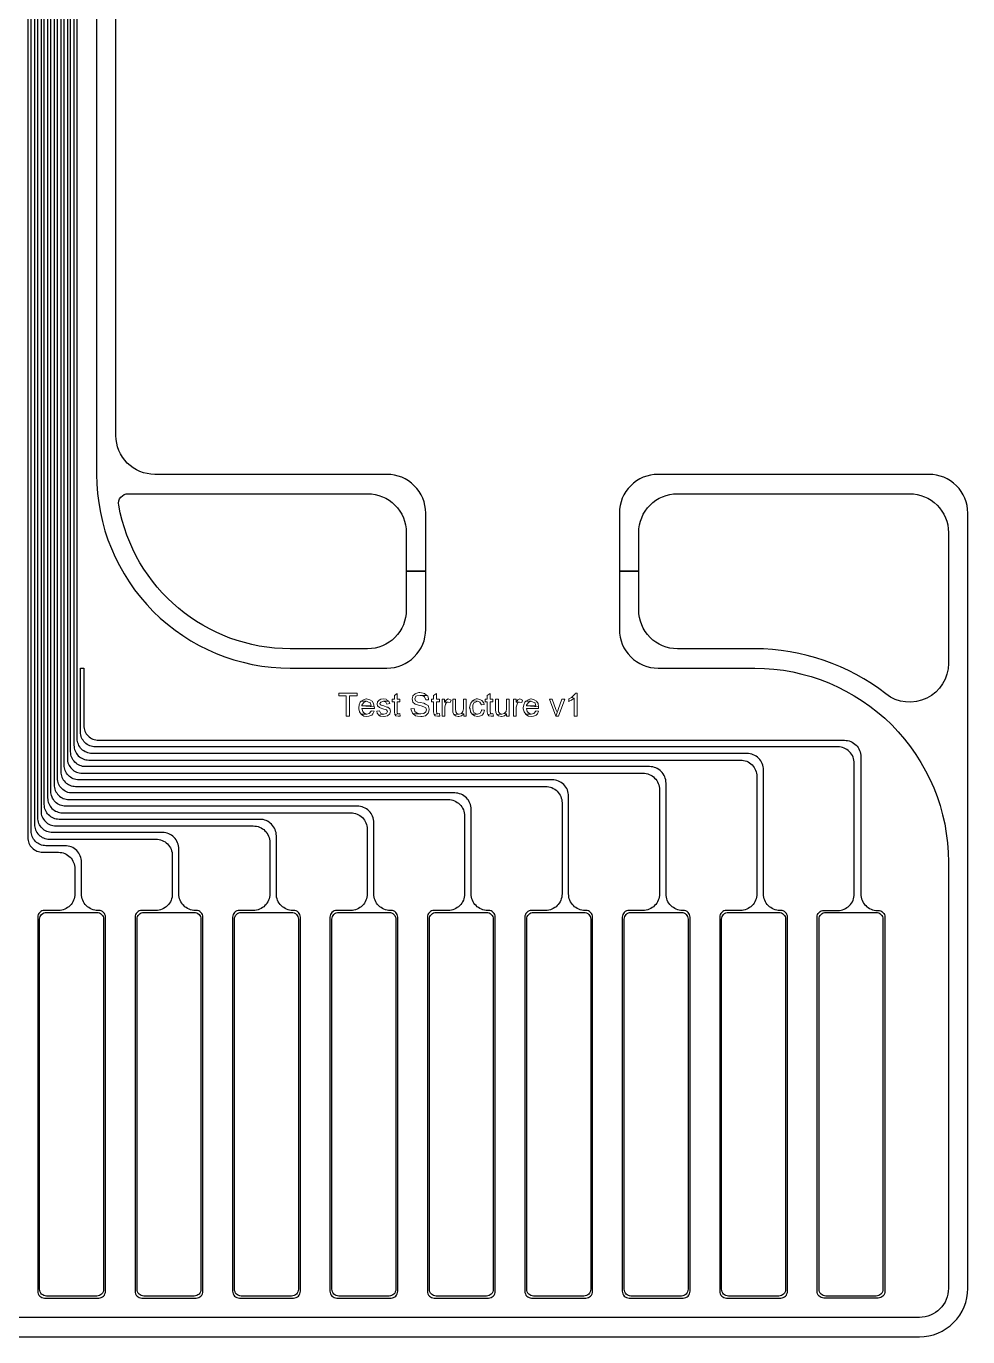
# Model space of a CAD drawing. Header units: millimetres. Extents: x 0 to 9.8, y 0 to 27.1.
# Drawn here: x 4.9 to 9.76, y 0 to 6.76 of the extents above; entities that cross this region are included whole.
import ezdxf

# ---------------------------------------------------------------- set-up
doc = ezdxf.new("R2010")
doc.units = ezdxf.units.MM
doc.header["$MEASUREMENT"] = 0
for name, color, linetype in [('Etch Layer 1', 10, 'Continuous'), ('Etch Layer 2', 112, 'Continuous'), ('Metal', 52, 'Continuous'), ('Metal Layer 1', 52, 'Continuous')]:
    doc.layers.add(name, color=color, linetype=linetype)

msp = doc.modelspace()

# ---------------------------------------------------------------- linework, layer by layer
at = {"layer": 'Etch Layer 1'}
for points in [[(5.259, 21.1887), (5.259, 4.45, 0.414214), (6.259, 3.45), (6.758, 3.45, 0.414214), (6.958, 3.65), (6.958, 3.95), (6.858, 3.95), (6.858, 3.75, -0.414214), (6.658, 3.55), (6.259, 3.55, -0.363159), (5.3731, 4.2912, -0.46718), (5.4223, 4.35), (6.658, 4.35, -0.414214), (6.858, 4.15), (6.858, 3.95), (6.958, 3.95), (6.958, 4.25, 0.414214), (6.758, 4.45), (5.559, 4.45, -0.414214), (5.359, 4.65), (5.359, 21.1887, 0.128513)], [(0.25, 0), (9.507, 0, 0.414214), (9.757, 0.25), (9.757, 2.45), (9.757, 4.25, 0.414214), (9.557, 4.45), (8.158, 4.45, 0.414214), (7.958, 4.25), (7.958, 3.95), (8.058, 3.95), (8.058, 4.15, -0.414214), (8.258, 4.35), (9.457, 4.35, -0.414214), (9.657, 4.15), (9.657, 3.4747, -0.624747), (9.3339, 3.317, 0.167252), (8.657, 3.55), (8.258, 3.55, -0.414214), (8.058, 3.75), (8.058, 3.95), (7.958, 3.95), (7.958, 3.65, 0.414214), (8.158, 3.45), (8.657, 3.45, -0.414214), (9.657, 2.45), (9.657, 0.25, -0.414214), (9.507, 0.1), (0.25, 0.1, -0.414214)]]:
    msp.add_lwpolyline(points, format="xyb", dxfattribs=at)
at = {"layer": 'Etch Layer 2'}
for points in [[(5.259, 21.1887), (5.259, 4.45, 0.414214), (6.259, 3.45), (6.758, 3.45, 0.414214), (6.958, 3.65), (6.958, 3.95), (6.858, 3.95), (6.858, 3.75, -0.414214), (6.658, 3.55), (6.259, 3.55, -0.363159), (5.3731, 4.2912, -0.46718), (5.4223, 4.35), (6.658, 4.35, -0.414214), (6.858, 4.15), (6.858, 3.95), (6.958, 3.95), (6.958, 4.25, 0.414214), (6.758, 4.45), (5.559, 4.45, -0.414214), (5.359, 4.65), (5.359, 21.1887, 0.128513)], [(0.25, 0), (9.507, 0, 0.414214), (9.757, 0.25), (9.757, 2.45), (9.757, 4.25, 0.414214), (9.557, 4.45), (8.158, 4.45, 0.414214), (7.958, 4.25), (7.958, 3.95), (8.058, 3.95), (8.058, 4.15, -0.414214), (8.258, 4.35), (9.457, 4.35, -0.414214), (9.657, 4.15), (9.657, 3.4747, -0.624747), (9.3339, 3.317, 0.167252), (8.657, 3.55), (8.258, 3.55, -0.414214), (8.058, 3.75), (8.058, 3.95), (7.958, 3.95), (7.958, 3.65, 0.414214), (8.158, 3.45), (8.657, 3.45, -0.414214), (9.657, 2.45), (9.657, 0.25, -0.414214), (9.507, 0.1), (0.25, 0.1, -0.414214)]]:
    msp.add_lwpolyline(points, format="xyb", dxfattribs=at)
for points in [[(5.26, 0.21), (5, 0.21, -0.414214), (4.965, 0.245), (4.965, 2.155, -0.414214), (5, 2.19), (5.26, 2.19, -0.414214), (5.295, 2.155), (5.295, 0.245, -0.414214)], [(5.763, 0.21), (5.503, 0.21, -0.414214), (5.468, 0.245), (5.468, 2.155, -0.414214), (5.503, 2.19), (5.763, 2.19, -0.414214), (5.798, 2.155), (5.798, 0.245, -0.414214)], [(6.266, 0.21), (6.006, 0.21, -0.414214), (5.971, 0.245), (5.971, 2.155, -0.414214), (6.006, 2.19), (6.266, 2.19, -0.414214), (6.301, 2.155), (6.301, 0.245, -0.414214)], [(6.509, 2.19), (6.769, 2.19, -0.414214), (6.804, 2.155), (6.804, 0.245, -0.414214), (6.769, 0.21), (6.509, 0.21, -0.414214), (6.474, 0.245), (6.474, 2.155, -0.414214)], [(7.272, 0.21), (7.012, 0.21, -0.414214), (6.977, 0.245), (6.977, 2.155, -0.414214), (7.012, 2.19), (7.272, 2.19, -0.414214), (7.307, 2.155), (7.307, 0.245, -0.414214)], [(7.775, 0.21), (7.515, 0.21, -0.414214), (7.48, 0.245), (7.48, 2.155, -0.414214), (7.515, 2.19), (7.775, 2.19, -0.414214), (7.81, 2.155), (7.81, 0.245, -0.414214)], [(8.018, 2.19), (8.278, 2.19, -0.414214), (8.313, 2.155), (8.313, 0.245, -0.414214), (8.278, 0.21), (8.018, 0.21, -0.414214), (7.983, 0.245), (7.983, 2.155, -0.414214)], [(8.521, 2.19), (8.781, 2.19, -0.414214), (8.816, 2.155), (8.816, 0.245, -0.414214), (8.781, 0.21), (8.521, 0.21, -0.414214), (8.486, 0.245), (8.486, 2.155, -0.414214)], [(9.024, 2.19), (9.284, 2.19, -0.414214), (9.319, 2.155), (9.319, 0.245, -0.414214), (9.284, 0.21), (9.024, 0.21, -0.414214), (8.989, 0.245), (8.989, 2.155, -0.414214)]]:
    msp.add_lwpolyline(points, format="xyb", close=True, dxfattribs=at)
at = {"layer": 'Metal', "lineweight": 0}
for points in [[(6.6044, 3.3216), (6.5093, 3.3216), (6.5093, 3.3075), (6.5478, 3.3075), (6.5478, 3.2023), (6.564, 3.2023), (6.564, 3.3075), (6.6044, 3.3075)], [(6.8108, 3.3196), (6.7966, 3.3095), (6.7966, 3.2893), (6.7845, 3.2893), (6.7845, 3.2771), (6.7966, 3.2771), (6.7966, 3.2286), (6.7966, 3.2245), (6.7986, 3.2104), (6.8189, 3.2144), (6.8148, 3.2164), (6.8108, 3.2185), (6.8108, 3.2265), (6.8108, 3.2771), (6.8249, 3.2771), (6.8249, 3.2893), (6.8108, 3.2893)], [(6.9281, 3.3237), (6.922, 3.3237), (6.9079, 3.3196), (6.9038, 3.3176), (6.8917, 3.3075), (6.8917, 3.3055), (6.8877, 3.2913), (6.8917, 3.2751), (6.8917, 3.2751), (6.9038, 3.265), (6.9099, 3.263), (6.9261, 3.2569), (6.9342, 3.2549), (6.9484, 3.2508), (6.9585, 3.2448), (6.9625, 3.2346), (6.9585, 3.2245), (6.9484, 3.2164), (6.9484, 3.2164), (6.9322, 3.2144), (6.8937, 3.2144), (6.9059, 3.2043), (6.916, 3.2023), (6.9322, 3.2002), (6.9403, 3.2002), (6.9564, 3.2043), (6.9605, 3.2083), (6.9706, 3.2185), (6.9726, 3.2205), (6.9767, 3.2367), (6.9767, 3.2387), (6.9726, 3.2528), (6.9706, 3.2569), (6.9564, 3.265), (6.9484, 3.269), (6.9301, 3.2731), (6.918, 3.2751), (6.9059, 3.2812), (6.9018, 3.2913), (6.9079, 3.3055), (6.9119, 3.3075), (6.9301, 3.3095), (6.9645, 3.3095), (6.9524, 3.3196), (6.9443, 3.3216)], [(7.0131, 3.3196), (6.9989, 3.3095), (6.9989, 3.2893), (6.9888, 3.2893), (6.9888, 3.2771), (6.9989, 3.2771), (6.9989, 3.2286), (6.9989, 3.2245), (7.001, 3.2104), (7.0212, 3.2144), (7.0171, 3.2164), (7.0151, 3.2185), (7.0131, 3.2265), (7.0131, 3.2771), (7.0293, 3.2771), (7.0293, 3.2893), (7.0131, 3.2893)], [(7.2903, 3.3196), (7.2761, 3.3095), (7.2761, 3.2893), (7.266, 3.2893), (7.266, 3.2771), (7.2761, 3.2771), (7.2761, 3.2286), (7.2761, 3.2245), (7.2781, 3.2104), (7.2984, 3.2144), (7.2943, 3.2164), (7.2923, 3.2185), (7.2903, 3.2265), (7.2903, 3.2771), (7.3044, 3.2771), (7.3044, 3.2893), (7.2903, 3.2893)], [(7.7394, 3.3216), (7.7313, 3.3216), (7.7293, 3.3176), (7.7171, 3.3055), (7.7111, 3.2994), (7.7252, 3.2953), (7.7252, 3.2023), (7.7394, 3.2023)], [(6.6246, 3.2791), (6.6206, 3.2751), (6.6145, 3.2609), (6.6125, 3.2448), (6.6125, 3.2407), (6.6166, 3.2245), (6.6246, 3.2124), (6.655, 3.2124), (6.6489, 3.2124), (6.6368, 3.2205), (6.6327, 3.2265), (6.6287, 3.2427), (6.6934, 3.2427), (6.6934, 3.2448), (6.6914, 3.2508), (6.6287, 3.2549), (6.6287, 3.2589), (6.6368, 3.2711), (6.6388, 3.2731), (6.653, 3.2791)], [(6.653, 3.2913), (6.6509, 3.2913), (6.6368, 3.2872), (6.6246, 3.2791), (6.653, 3.2791), (6.659, 3.2771), (6.6712, 3.2711), (6.6732, 3.269), (6.6772, 3.2549), (6.6287, 3.2549), (6.6914, 3.2508), (6.6894, 3.267), (6.6813, 3.2791), (6.6813, 3.2791), (6.6692, 3.2872)], [(6.7379, 3.2913), (6.7258, 3.2893), (6.7177, 3.2852), (6.7096, 3.2771), (6.7076, 3.265), (6.7096, 3.2549), (6.7197, 3.2468), (6.7238, 3.2448), (6.742, 3.2387), (6.7562, 3.2346), (6.7602, 3.2265), (6.7562, 3.2164), (6.7562, 3.2164), (6.742, 3.2124), (6.7157, 3.2083), (6.7238, 3.2023), (6.742, 3.2002), (6.744, 3.2002), (6.7602, 3.2043), (6.7602, 3.2043), (6.7723, 3.2144), (6.7764, 3.2286), (6.7723, 3.2407), (6.7622, 3.2488), (6.7582, 3.2488), (6.742, 3.2549), (6.7278, 3.2589), (6.7238, 3.263), (6.7218, 3.267), (6.7258, 3.2751), (6.74, 3.2791), (6.7683, 3.2791), (6.7562, 3.2872), (6.7541, 3.2893)], [(6.7683, 3.2791), (6.74, 3.2791), (6.7521, 3.2751), (6.7582, 3.265), (6.7723, 3.267)], [(6.9645, 3.3095), (6.9301, 3.3095), (6.9362, 3.3095), (6.9504, 3.3034), (6.9524, 3.3014), (6.9585, 3.2872), (6.9726, 3.2872), (6.9726, 3.2913), (6.9686, 3.3075)], [(7.0556, 3.2893), (7.0434, 3.2893), (7.0434, 3.2023), (7.0576, 3.2023), (7.0576, 3.2468), (7.0576, 3.2488), (7.0596, 3.265), (7.0657, 3.2731), (7.0738, 3.2751), (7.0556, 3.2751)], [(7.0738, 3.2913), (7.0657, 3.2872), (7.0556, 3.2751), (7.0738, 3.2751), (7.0839, 3.2731), (7.09, 3.2852), (7.09, 3.2852)], [(7.1122, 3.2893), (7.0981, 3.2893), (7.0981, 3.2346), (7.0981, 3.2225), (7.1041, 3.2104), (7.1304, 3.2124), (7.1183, 3.2164), (7.1142, 3.2245), (7.1122, 3.2407)], [(7.1669, 3.2893), (7.1527, 3.2893), (7.1527, 3.2427), (7.1527, 3.2407), (7.1507, 3.2265), (7.1426, 3.2164), (7.1547, 3.2144), (7.1547, 3.2023), (7.1669, 3.2023)], [(7.1992, 3.2812), (7.1911, 3.269), (7.1871, 3.2609), (7.1851, 3.2448), (7.1871, 3.2407), (7.1891, 3.2245), (7.1972, 3.2124), (7.2255, 3.2124), (7.2215, 3.2124), (7.2073, 3.2205), (7.2033, 3.2286), (7.2012, 3.2448), (7.2012, 3.2589), (7.2073, 3.2711), (7.2114, 3.2731), (7.2255, 3.2791)], [(7.2255, 3.2913), (7.2195, 3.2913), (7.2053, 3.2852), (7.1992, 3.2812), (7.2255, 3.2791), (7.2377, 3.2751), (7.2458, 3.2609), (7.2599, 3.263), (7.2579, 3.2711), (7.2478, 3.2832), (7.2417, 3.2872)], [(7.3348, 3.2893), (7.3186, 3.2893), (7.3186, 3.2346), (7.3206, 3.2225), (7.3247, 3.2104), (7.351, 3.2124), (7.3408, 3.2164), (7.3348, 3.2245), (7.3348, 3.2407)], [(7.3894, 3.2893), (7.3752, 3.2893), (7.3752, 3.2427), (7.3752, 3.2407), (7.3732, 3.2265), (7.3631, 3.2164), (7.3752, 3.2144), (7.3752, 3.2023), (7.3894, 3.2023)], [(7.4258, 3.2893), (7.4117, 3.2893), (7.4117, 3.2023), (7.4258, 3.2023), (7.4258, 3.2468), (7.4258, 3.2488), (7.4299, 3.265), (7.4339, 3.2731), (7.442, 3.2751), (7.4258, 3.2751)], [(7.444, 3.2913), (7.4339, 3.2872), (7.4258, 3.2751), (7.442, 3.2751), (7.4541, 3.2731), (7.4582, 3.2852), (7.4582, 3.2852)], [(7.4744, 3.2791), (7.4703, 3.2751), (7.4643, 3.2609), (7.4622, 3.2448), (7.4622, 3.2407), (7.4663, 3.2245), (7.4744, 3.2124), (7.5027, 3.2124), (7.4986, 3.2124), (7.4865, 3.2205), (7.4825, 3.2265), (7.4784, 3.2427), (7.5411, 3.2427), (7.5411, 3.2448), (7.5411, 3.2508), (7.4784, 3.2549), (7.4784, 3.2589), (7.4865, 3.2711), (7.4885, 3.2731), (7.5027, 3.2791)], [(7.5027, 3.2913), (7.5007, 3.2913), (7.4865, 3.2872), (7.4744, 3.2791), (7.5027, 3.2791), (7.5088, 3.2771), (7.5209, 3.2711), (7.5229, 3.269), (7.527, 3.2549), (7.4784, 3.2549), (7.5411, 3.2508), (7.5391, 3.267), (7.531, 3.2791), (7.531, 3.2791), (7.5189, 3.2872)], [(7.6119, 3.2893), (7.5978, 3.2893), (7.6302, 3.2023), (7.6362, 3.2205), (7.6362, 3.2225), (7.6302, 3.2367)], [(7.6767, 3.2893), (7.6605, 3.2893), (7.6423, 3.2367), (7.6423, 3.2346), (7.6362, 3.2205), (7.6302, 3.2023), (7.6443, 3.2023)], [(7.7111, 3.2994), (7.6969, 3.2913), (7.6969, 3.2771), (7.6969, 3.2791), (7.7111, 3.2852), (7.7131, 3.2872), (7.7252, 3.2953)], [(6.6772, 3.2306), (6.6772, 3.2286), (6.6671, 3.2164), (6.655, 3.2124), (6.6246, 3.2124), (6.6267, 3.2104), (6.6388, 3.2023), (6.655, 3.2002), (6.6651, 3.2023), (6.6793, 3.2083), (6.6853, 3.2144), (6.6914, 3.2286)], [(6.7197, 3.2306), (6.7056, 3.2286), (6.7076, 3.2185), (6.7157, 3.2083), (6.742, 3.2124), (6.74, 3.2124), (6.7258, 3.2164)], [(6.8249, 3.2164), (6.8189, 3.2144), (6.7986, 3.2104), (6.8047, 3.2043), (6.8168, 3.2023), (6.827, 3.2023)], [(6.8978, 3.2427), (6.8816, 3.2407), (6.8836, 3.2346), (6.8897, 3.2185), (6.8937, 3.2144), (6.9322, 3.2144), (6.9301, 3.2144), (6.914, 3.2185), (6.9018, 3.2265)], [(7.0293, 3.2164), (7.0212, 3.2144), (7.001, 3.2104), (7.007, 3.2043), (7.0192, 3.2023), (7.0313, 3.2023)], [(7.1426, 3.2164), (7.1304, 3.2124), (7.1041, 3.2104), (7.1122, 3.2043), (7.1264, 3.2002), (7.1284, 3.2002), (7.1426, 3.2043), (7.1547, 3.2144)], [(7.2458, 3.2346), (7.2458, 3.2306), (7.2397, 3.2185), (7.2397, 3.2185), (7.2255, 3.2124), (7.1972, 3.2124), (7.1972, 3.2124), (7.2093, 3.2043), (7.2255, 3.2002), (7.2356, 3.2023), (7.2498, 3.2083), (7.2559, 3.2164), (7.2619, 3.2326)], [(7.3044, 3.2164), (7.2984, 3.2144), (7.2781, 3.2104), (7.2842, 3.2043), (7.2963, 3.2023), (7.3085, 3.2023)], [(7.3631, 3.2164), (7.351, 3.2124), (7.3247, 3.2104), (7.3348, 3.2043), (7.3489, 3.2002), (7.351, 3.2002), (7.3651, 3.2043), (7.3752, 3.2144)], [(7.527, 3.2306), (7.527, 3.2286), (7.5169, 3.2164), (7.5027, 3.2124), (7.4744, 3.2124), (7.4744, 3.2104), (7.4885, 3.2023), (7.5027, 3.2002), (7.5148, 3.2023), (7.529, 3.2083), (7.5351, 3.2144), (7.5411, 3.2286)]]:
    msp.add_lwpolyline(points, close=True, dxfattribs=at)
at = {"layer": 'Metal Layer 1'}
for points in [[(4.904, 21.45), (4.904, 2.5765, 0.414214), (4.9805, 2.5), (5.062, 2.5, -0.414214), (5.147, 2.415), (5.147, 2.285, -0.414214), (5.062, 2.2), (4.99, 2.2, 0.414214), (4.955, 2.165), (4.955, 0.235, 0.414214), (4.99, 0.2), (5.27, 0.2, 0.414214), (5.305, 0.235), (5.305, 2.165, 0.414214), (5.27, 2.2), (5.266, 2.2, -0.414214), (5.181, 2.285), (5.181, 2.449, 0.414214), (5.096, 2.534), (4.9975, 2.534, -0.414214), (4.921, 2.6105), (4.921, 21.4523, 0.006756)], [(4.938, 21.45), (4.938, 2.6445, 0.414214), (5.0145, 2.568), (5.565, 2.568, -0.414214), (5.65, 2.483), (5.65, 2.285, -0.414214), (5.565, 2.2), (5.493, 2.2, 0.414214), (5.458, 2.165), (5.458, 0.235, 0.414214), (5.493, 0.2), (5.773, 0.2, 0.414214), (5.808, 0.235), (5.808, 2.165, 0.414214), (5.773, 2.2), (5.769, 2.2, -0.414214), (5.684, 2.285), (5.684, 2.517, 0.414214), (5.599, 2.602), (5.0315, 2.602, -0.414214), (4.955, 2.6785), (4.955, 21.4536, 0.008667)], [(4.972, 21.4543), (4.972, 2.7125, 0.414214), (5.0485, 2.636), (6.068, 2.636, -0.414214), (6.153, 2.551), (6.153, 2.285, -0.414214), (6.068, 2.2), (5.996, 2.2, 0.414214), (5.961, 2.165), (5.961, 0.235, 0.414214), (5.996, 0.2), (6.276, 0.2, 0.414214), (6.311, 0.235), (6.311, 2.165, 0.414214), (6.276, 2.2), (6.272, 2.2, -0.414214), (6.187, 2.285), (6.187, 2.585, 0.414214), (6.102, 2.67), (5.0655, 2.67, -0.414214), (4.989, 2.7465), (4.989, 21.455, 0.009724)], [(5.006, 21.4556), (5.006, 2.7805, 0.414214), (5.0825, 2.704), (6.571, 2.704, -0.414214), (6.656, 2.619), (6.656, 2.285, -0.414214), (6.571, 2.2), (6.499, 2.2, 0.414214), (6.464, 2.165), (6.464, 0.235, 0.414214), (6.499, 0.2), (6.779, 0.2, 0.414214), (6.814, 0.235), (6.814, 2.165, 0.414214), (6.779, 2.2), (6.775, 2.2, -0.414214), (6.69, 2.285), (6.69, 2.653, 0.414214), (6.605, 2.738), (5.0995, 2.738, -0.414214), (5.023, 2.8145), (5.023, 21.45, 0.003509)], [(5.04, 21.4499), (5.04, 2.8485, 0.414214), (5.1165, 2.772), (7.074, 2.772, -0.414214), (7.159, 2.687), (7.159, 2.285, -0.414214), (7.074, 2.2), (7.002, 2.2, 0.414214), (6.967, 2.165), (6.967, 0.235, 0.414214), (7.002, 0.2), (7.282, 0.2, 0.414214), (7.317, 0.235), (7.317, 2.165, 0.414214), (7.282, 2.2), (7.278, 2.2, -0.414214), (7.193, 2.285), (7.193, 2.721, 0.414214), (7.108, 2.806), (5.1335, 2.806, -0.414214), (5.057, 2.8825), (5.057, 21.45, 0.003623)], [(5.074, 21.45), (5.074, 2.9165, 0.414214), (5.1505, 2.84), (7.577, 2.84, -0.414214), (7.662, 2.755), (7.662, 2.285, -0.414214), (7.577, 2.2), (7.505, 2.2, 0.414214), (7.47, 2.165), (7.47, 0.235, 0.414214), (7.505, 0.2), (7.785, 0.2, 0.414214), (7.82, 0.235), (7.82, 2.165, 0.414214), (7.785, 2.2), (7.781, 2.2, -0.414214), (7.696, 2.285), (7.696, 2.789, 0.414214), (7.611, 2.874), (5.1675, 2.874, -0.414214), (5.091, 2.9505), (5.091, 21.45, 0.0037)]]:
    msp.add_lwpolyline(points, format="xyb", dxfattribs=at)
for points in [[(8.008, 0.2), (8.288, 0.2, 0.414214), (8.323, 0.235), (8.323, 2.165, 0.414214), (8.288, 2.2), (8.284, 2.2, -0.414214), (8.199, 2.285), (8.199, 2.857, 0.414214), (8.114, 2.942), (5.2015, 2.942, -0.414214), (5.125, 3.0185), (5.125, 21.45), (5.108, 21.45), (5.108, 2.9845, 0.414214), (5.1845, 2.908), (8.08, 2.908, -0.414214), (8.165, 2.823), (8.165, 2.285, -0.414214), (8.08, 2.2), (8.008, 2.2, 0.414214), (7.973, 2.165), (7.973, 0.235, 0.414214)], [(8.476, 2.165), (8.476, 0.235, 0.414214), (8.511, 0.2), (8.791, 0.2, 0.414214), (8.826, 0.235), (8.826, 2.165, 0.414214), (8.791, 2.2), (8.787, 2.2, -0.414214), (8.702, 2.285), (8.702, 2.925, 0.414214), (8.617, 3.01), (5.2355, 3.01, -0.414214), (5.159, 3.0865), (5.159, 21.45), (5.142, 21.45), (5.142, 3.0525, 0.414214), (5.2185, 2.976), (8.583, 2.976, -0.414214), (8.668, 2.891), (8.668, 2.285, -0.414214), (8.583, 2.2), (8.511, 2.2, 0.414214)], [(9.014, 2.2), (9.086, 2.2, 0.414214), (9.171, 2.285), (9.171, 2.959, 0.414214), (9.086, 3.044), (5.2525, 3.044, -0.414214), (5.176, 3.1205), (5.176, 3.45), (5.193, 3.45), (5.193, 3.1545, 0.414214), (5.2695, 3.078), (9.12, 3.078, -0.414214), (9.205, 2.993), (9.205, 2.285, 0.414214), (9.29, 2.2), (9.294, 2.2, -0.414214), (9.329, 2.165), (9.329, 0.235, -0.414214), (9.294, 0.2), (9.014, 0.2, -0.414214), (8.979, 0.235), (8.979, 2.165, -0.414214)]]:
    msp.add_lwpolyline(points, format="xyb", close=True, dxfattribs=at)

doc.saveas('drawing.dxf')
